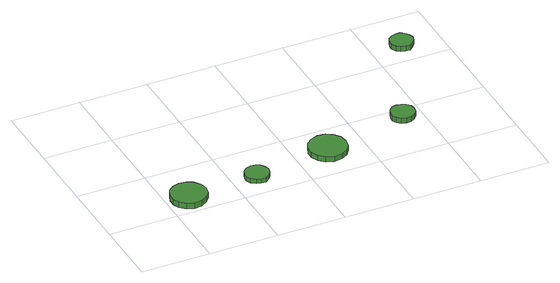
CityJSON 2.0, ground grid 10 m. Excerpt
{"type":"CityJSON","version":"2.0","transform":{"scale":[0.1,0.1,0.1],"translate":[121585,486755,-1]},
"CityObjects":{
"tree1":{"type":"SolitaryVegetationObject","attributes":{"function":"something"},"geometry":[{"type":"MultiSurface","lod":"1","boundaries":[[[0,1,2,3,4,5,6,7,8,9,10,11,12,13,14]],[[15,16,17,18,19,20,21,22,23,24,25,26,27,28,29]],[[0,29,28,1]],[[1,28,27,2]],[[2,27,26,3]],[[3,26,25,4]],[[4,25,24,5]],[[5,24,23,6]],[[6,23,22,7]],[[7,22,21,8]],[[8,21,20,9]],[[9,20,19,10]],[[10,19,18,11]],[[11,18,17,12]],[[12,17,16,13]],[[13,16,15,14]],[[14,15,29,0]]]}]},
"tree2":{"type":"SolitaryVegetationObject","attributes":{"function":"something"},"geometry":[{"type":"MultiSurface","lod":"1","boundaries":[[[30,31,32,33,34,35,36,37,38,39,40,41,42,43,44]],[[45,46,47,48,49,50,51,52,53,54,55,56,57,58,59]],[[30,59,58,31]],[[31,58,57,32]],[[32,57,56,33]],[[33,56,55,34]],[[34,55,54,35]],[[35,54,53,36]],[[36,53,52,37]],[[37,52,51,38]],[[38,51,50,39]],[[39,50,49,40]],[[40,49,48,41]],[[41,48,47,42]],[[42,47,46,43]],[[43,46,45,44]],[[44,45,59,30]]]}]},
"tree3":{"type":"SolitaryVegetationObject","attributes":{"function":"something"},"geometry":[{"type":"MultiSurface","lod":"1","boundaries":[[[60,61,62,63,64,65,66,67,68,69,70,71,72,73,74]],[[75,76,77,78,79,80,81,82,83,84,85,86,87,88,89]],[[60,89,88,61]],[[61,88,87,62]],[[62,87,86,63]],[[63,86,85,64]],[[64,85,84,65]],[[65,84,83,66]],[[66,83,82,67]],[[67,82,81,68]],[[68,81,80,69]],[[69,80,79,70]],[[70,79,78,71]],[[71,78,77,72]],[[72,77,76,73]],[[73,76,75,74]],[[74,75,89,60]]]}]},
"tree4":{"type":"SolitaryVegetationObject","attributes":{"function":"something"},"geometry":[{"type":"MultiSurface","lod":"1","boundaries":[[[90,91,92,93,94,95,96,97,98,99,100,101,102,103,104]],[[105,106,107,108,109,110,111,112,113,114,115,116,117,118,119]],[[90,119,118,91]],[[91,118,117,92]],[[92,117,116,93]],[[93,116,115,94]],[[94,115,114,95]],[[95,114,113,96]],[[96,113,112,97]],[[97,112,111,98]],[[98,111,110,99]],[[99,110,109,100]],[[100,109,108,101]],[[101,108,107,102]],[[102,107,106,103]],[[103,106,105,104]],[[104,105,119,90]]]}]},
"tree5":{"type":"SolitaryVegetationObject","attributes":{"function":"something"},"geometry":[{"type":"MultiSurface","lod":"1","boundaries":[[[120,121,122,123,124,125,126,127,128,129,130,131,132,133,134]],[[135,136,137,138,139,140,141,142,143,144,145,146,147,148,149]],[[120,149,148,121]],[[121,148,147,122]],[[122,147,146,123]],[[123,146,145,124]],[[124,145,144,125]],[[125,144,143,126]],[[126,143,142,127]],[[127,142,141,128]],[[128,141,140,129]],[[129,140,139,130]],[[130,139,138,131]],[[131,138,137,132]],[[132,137,136,133]],[[133,136,135,134]],[[134,135,149,120]]]}]}
},
"vertices":[
[58,32,16],[56,42,16],[49,51,16],[40,56,16],[29,57,16],[19,54,16],[11,47,16],[7,37,16],[7,26,16],[11,17,16],[19,9,16],[29,6,16],[40,7,16],[49,13,16],[56,21,16],[56,21,7],[49,13,7],[40,7,7],[29,6,7],[19,9,7],[11,17,7],[7,26,7],[7,37,7],[11,47,7],[19,54,7],[29,57,7],[40,56,7],[49,51,7],[56,42,7],[58,32,7],
[154,39,14],[152,46,14],[148,52,14],[142,55,14],[135,56,14],[128,54,14],[122,49,14],[119,42,14],[119,35,14],[122,29,14],[128,24,14],[135,22,14],[142,22,14],[148,26,14],[152,32,14],[152,32,7],[148,26,7],[142,22,7],[135,22,7],[128,24,7],[122,29,7],[119,35,7],[119,42,7],[122,49,7],[128,54,7],[135,56,7],[142,55,7],[148,52,7],[152,46,7],[154,39,7],
[275,54,15],[273,65,15],[266,74,15],[257,80,15],[245,81,15],[234,77,15],[226,70,15],[221,59,15],[221,48,15],[226,38,15],[234,30,15],[245,26,15],[257,28,15],[266,33,15],[273,42,15],[273,42,7],[266,33,7],[257,28,7],[245,26,7],[234,30,7],[226,38,7],[221,48,7],[221,59,7],[226,70,7],[234,77,7],[245,81,7],[257,80,7],[266,74,7],[273,65,7],[275,54,7],
[390,84,15],[389,91,15],[384,97,15],[378,100,15],[371,101,15],[364,99,15],[359,94,15],[356,87,15],[356,80,15],[359,74,15],[364,69,15],[371,67,15],[378,68,15],[384,71,15],[389,77,15],[389,77,7],[384,71,7],[378,68,7],[371,67,7],[364,69,7],[359,74,7],[356,80,7],[356,87,7],[359,94,7],[364,99,7],[371,101,7],[378,100,7],[384,97,7],[389,91,7],[390,84,7],
[462,238,15],[460,245,15],[456,250,15],[451,254,15],[444,254,15],[437,252,15],[432,248,15],[429,241,15],[429,235,15],[432,228,15],[437,224,15],[444,222,15],[451,222,15],[456,226,15],[460,231,15],[460,231,7],[456,226,7],[451,222,7],[444,222,7],[437,224,7],[432,228,7],[429,235,7],[429,241,7],[432,248,7],[437,252,7],[444,254,7],[451,254,7],[456,250,7],[460,245,7],[462,238,7]
]}
